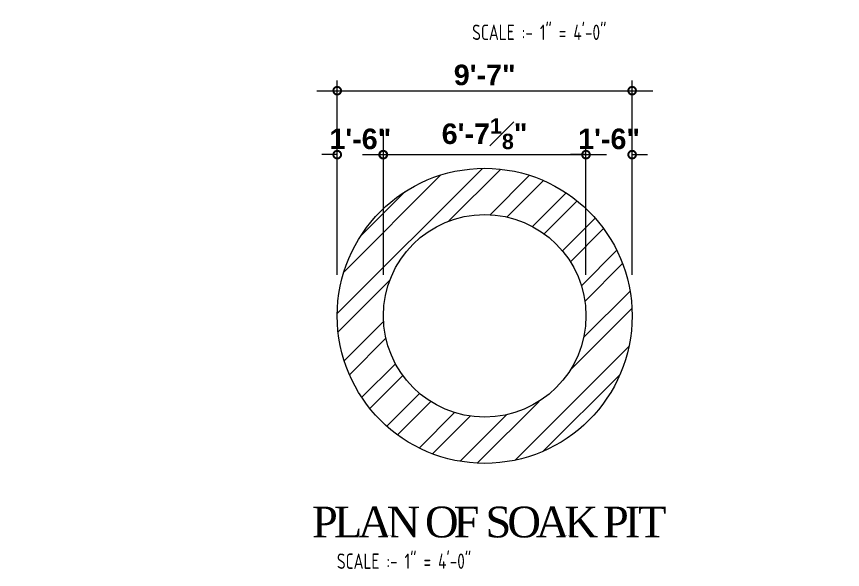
# Model space of a CAD drawing. Header units: inches. Extents: x -12071822 to 12321209, y -1222525 to 1319227.
# Drawn here: x 129872.3 to 130194.3, y 48408.1 to 48623.6 of the extents above; entities that cross this region are included whole.
import ezdxf

# ---------------------------------------------------------------- set-up
doc = ezdxf.new("R2010")
doc.units = ezdxf.units.IN
doc.header["$MEASUREMENT"] = 0
doc.header["$PDMODE"] = 35
for name, color, linetype, lineweight in [('1', 7, 'Continuous', 13), ('DIM_LINE', 173, 'Continuous', 20), ('Hatch', 9, 'Continuous', 9), ('TEXT', 255, 'Continuous', 35), ('tile', 21, 'Continuous', 9), ('Windows', 151, 'Continuous', 15)]:
    doc.layers.add(name, color=color, linetype=linetype, lineweight=lineweight)
doc.styles.add('ordinary', font='times.ttf')
doc.styles.add('STYLE1', font='arialbd.ttf')
doc.dimstyles.new('Ronika', dxfattribs={"dimtxt": 8, "dimasz": 6, "dimexe": 4, "dimexo": 16, "dimgap": 2, "dimtad": 1, "dimdec": 3, "dimzin": 3, "dimdsep": 46, "dimlunit": 4, "dimtxsty": 'STYLE1', "dimblk": 'DOTSMALL', "dimcen": 2, "dimdle": 8, "dimclrd": 256, "dimclre": 7, "dimclrt": 256, "dimadec": 0, "dimazin": 0, "dimtfac": 0.75, "dimtdec": 3, "dimtix": 1, "dimtofl": 0, "dimtmove": 2, "dimatfit": 3, "dimfxl": 1, "dimfrac": 1, "dimtolj": 1, "dimtzin": 0, "dimlwd": 13, "dimlwe": 13, "dimarcsym": 0})

# ---------------------------------------------------------------- blocks, each defined once
blk = doc.blocks.new('_DotSmall')
at = {"color": 0, "linetype": 'ByBlock', "const_width": 0.5}
blk.add_lwpolyline([(-0.0625, 0, 1), (0.0625, 0, 1)], format="xyb", close=True, dxfattribs=at)
blk = doc.blocks.new('*D729')
at = {"layer": 'Defpoints', "color": 0, "transparency": 16777216}
for p in [(-176301.19, 44057.01), (-176319.19, 43994.18), (-176301.19, 43994.11)]:
    blk.add_point(p, dxfattribs=at)
at = {"layer": 'DIM_LINE', "color": 7, "lineweight": 13, "transparency": 16777216}
for p, q in [((-176319.19, 44010.18), (-176319.19, 44061.01)), ((-176301.19, 44010.11), (-176301.19, 44061.01))]:
    blk.add_line(p, q, dxfattribs=at)
at = {"layer": 'DIM_LINE', "lineweight": 13, "transparency": 16777216}
for p, q in [((-176319.19, 44057.01), (-176325.19, 44057.01)), ((-176301.19, 44057.01), (-176295.19, 44057.01))]:
    blk.add_line(p, q, dxfattribs=at)
at = {"layer": 'DIM_LINE', "lineweight": 13, "transparency": 16777216, "xscale": 6, "yscale": 6, "zscale": 6}
blk.add_blockref('_DotSmall', (-176319.19, 44057.01), dxfattribs=at)
at = {"layer": 'DIM_LINE', "lineweight": 13, "transparency": 16777216, "xscale": 6, "yscale": 6, "zscale": 6, "rotation": 180}
blk.add_blockref('_DotSmall', (-176301.19, 44057.01), dxfattribs=at)
at = {"layer": 'DIM_LINE', "transparency": 16777216, "insert": (-176310.19, 44063.1), "char_height": 8, "attachment_point": 5, "style": 'STYLE1'}
blk.add_mtext('\\A1;1\'-6"', dxfattribs=at)
blk = doc.blocks.new('*D730')
at = {"layer": 'Defpoints', "color": 0, "transparency": 16777216}
for p in [(-176222.21, 44057.01), (-176301.3, 44050.53), (-176222.21, 44050.53)]:
    blk.add_point(p, dxfattribs=at)
at = {"layer": 'DIM_LINE', "color": 7, "lineweight": 13, "transparency": 16777216}
for p, q in [((-176301.3, 44066.53), (-176301.3, 44061.01)), ((-176222.21, 44066.53), (-176222.21, 44061.01))]:
    blk.add_line(p, q, dxfattribs=at)
at = {"layer": 'DIM_LINE', "lineweight": 13, "transparency": 16777216}
blk.add_line((-176309.3, 44057.01), (-176214.21, 44057.01), dxfattribs=at)
at = {"layer": 'DIM_LINE', "lineweight": 13, "transparency": 16777216, "xscale": 6, "yscale": 6, "zscale": 6, "rotation": 180}
blk.add_blockref('_DotSmall', (-176301.3, 44057.01), dxfattribs=at)
at = {"layer": 'DIM_LINE', "lineweight": 13, "transparency": 16777216, "xscale": 6, "yscale": 6, "zscale": 6}
blk.add_blockref('_DotSmall', (-176222.21, 44057.01), dxfattribs=at)
at = {"layer": 'DIM_LINE', "transparency": 16777216, "insert": (-176261.75, 44065.16), "char_height": 8, "attachment_point": 5, "style": 'STYLE1'}
blk.add_mtext('\\A1;6\'-7{\\H0.750000x;\\S1#8;}"', dxfattribs=at)
blk = doc.blocks.new('*D731')
at = {"layer": 'Defpoints', "color": 0, "transparency": 16777216}
for p in [(-176204.21, 44057.01), (-176222.21, 43994.19), (-176204.21, 43994.19)]:
    blk.add_point(p, dxfattribs=at)
at = {"layer": 'DIM_LINE', "color": 7, "lineweight": 13, "transparency": 16777216}
for p, q in [((-176222.21, 44010.19), (-176222.21, 44061.01)), ((-176204.21, 44010.19), (-176204.21, 44061.01))]:
    blk.add_line(p, q, dxfattribs=at)
at = {"layer": 'DIM_LINE', "lineweight": 13, "transparency": 16777216}
for p, q in [((-176222.21, 44057.01), (-176228.21, 44057.01)), ((-176204.21, 44057.01), (-176198.21, 44057.01))]:
    blk.add_line(p, q, dxfattribs=at)
at = {"layer": 'DIM_LINE', "lineweight": 13, "transparency": 16777216, "xscale": 6, "yscale": 6, "zscale": 6}
blk.add_blockref('_DotSmall', (-176222.21, 44057.01), dxfattribs=at)
at = {"layer": 'DIM_LINE', "lineweight": 13, "transparency": 16777216, "xscale": 6, "yscale": 6, "zscale": 6, "rotation": 180}
blk.add_blockref('_DotSmall', (-176204.21, 44057.01), dxfattribs=at)
at = {"layer": 'DIM_LINE', "transparency": 16777216, "insert": (-176213.21, 44063.1), "char_height": 8, "attachment_point": 5, "style": 'STYLE1'}
blk.add_mtext('\\A1;1\'-6"', dxfattribs=at)
blk = doc.blocks.new('*D732')
at = {"layer": 'Defpoints', "color": 0, "transparency": 16777216}
for p in [(-176204.21, 44081.94), (-176319.19, 43994.18), (-176204.21, 43994.19)]:
    blk.add_point(p, dxfattribs=at)
at = {"layer": 'DIM_LINE', "color": 7, "lineweight": 13, "transparency": 16777216}
for p, q in [((-176319.19, 44010.18), (-176319.19, 44085.94)), ((-176204.21, 44010.19), (-176204.21, 44085.94))]:
    blk.add_line(p, q, dxfattribs=at)
at = {"layer": 'DIM_LINE', "lineweight": 13, "transparency": 16777216}
blk.add_line((-176327.19, 44081.94), (-176196.21, 44081.94), dxfattribs=at)
at = {"layer": 'DIM_LINE', "lineweight": 13, "transparency": 16777216, "xscale": 6, "yscale": 6, "zscale": 6, "rotation": 180}
blk.add_blockref('_DotSmall', (-176319.19, 44081.94), dxfattribs=at)
at = {"layer": 'DIM_LINE', "lineweight": 13, "transparency": 16777216, "xscale": 6, "yscale": 6, "zscale": 6}
blk.add_blockref('_DotSmall', (-176204.21, 44081.94), dxfattribs=at)
at = {"layer": 'DIM_LINE', "transparency": 16777216, "insert": (-176261.7, 44088.03), "char_height": 8, "attachment_point": 5, "style": 'STYLE1'}
blk.add_mtext('\\A1;9\'-7"', dxfattribs=at)
blk = doc.blocks.new('HJGHG')
at = {"insert": (-170843.009, 55376.2318), "char_height": 6, "width": 136.473322, "attachment_point": 5, "style": 'ordinary'}
blk.add_mtext('{\\Fisocp3|c0;\\W0.8;SCALE :- 1" = 4\'-0" }', dxfattribs=at)
blk = doc.blocks.new('GJHGF')
at = {"layer": 'Hatch', "lineweight": 9, "ltscale": 5}
h = blk.add_hatch(dxfattribs=at)
h.set_pattern_fill('STEEL', color=256, scale=119.2698, style=0)
h.set_pattern_definition([(45, (-304724.405, 177462.562), (-10.5420605, 10.5420605), []), (45, (-304724.405, 177470.016), (-10.5420605, 10.5420605), [])])
h.paths.add_polyline_path([(-170692.2341, 55846.9242, 1), (-170807.221, 55846.9242, 1)])
h.paths.add_polyline_path([(-170789.221, 55846.9242, -1), (-170710.2341, 55846.9242, -1)], flags=16)
at = {"layer": '1', "color": 1}
for radius in [57.4934, 39.4934]:
    blk.add_circle((-170749.7275, 55846.9242), radius, dxfattribs=at)
at = {"insert": (-170781.1699, 55751.3025), "char_height": 6, "width": 136.473322, "attachment_point": 5, "style": 'ordinary'}
blk.add_mtext('{\\Fisocp3|c0;\\W0.8;SCALE :- 1" = 4\'-0" }', dxfattribs=at)
at = {"layer": 'TEXT', "insert": (-170817.069, 55772.5807), "char_height": 12, "width": 149.932109, "attachment_point": 1, "style": 'ordinary'}
blk.add_mtext('{\\fTimes New Roman|b0|i0|c0|p18;\\T0.8;PLAN OF SOAK PIT}', dxfattribs=at)
at = {"layer": 'DIM_LINE'}
for base, p1, p2, picture, middle in [((-170692.2341, 55934.6816), (-170807.221, 55846.9222), (-170692.2341, 55846.9242), '*D732', (-170749.7275, 55940.7662)), ((-170710.2341, 55909.7498), (-170789.333, 55903.2656), (-170710.2341, 55903.2656), '*D730', (-170749.7835, 55917.8937)), ((-170789.2209, 55909.7498), (-170807.221, 55846.9217), (-170789.2209, 55846.8458), '*D729', (-170798.2209, 55915.8344)), ((-170692.2341, 55909.7498), (-170710.2341, 55846.9242), (-170692.2341, 55846.9242), '*D731', (-170701.2341, 55915.8344))]:
    dim = blk.add_linear_dim(base=base, p1=p1, p2=p2, dimstyle='Ronika', dxfattribs=at)
    dim.commit()
    dim.dimension.update_dxf_attribs({"geometry": picture, "text_midpoint": middle, "insert": (5511.9712, 11852.7381)})

msp = doc.modelspace()

# ---------------------------------------------------------------- linework, layer by layer
at = {"layer": 'Windows'}
msp.add_circle((127888.68, 49173.51), 6257.09, dxfattribs=at)

# ---------------------------------------------------------------- block references
at = {"layer": 'tile'}
for name, p in [('HJGHG', (300919.12, -6758.81)), ('GJHGF', (300804.55, -7340))]:
    msp.add_blockref(name, p, dxfattribs=at)

doc.saveas('drawing.dxf')
